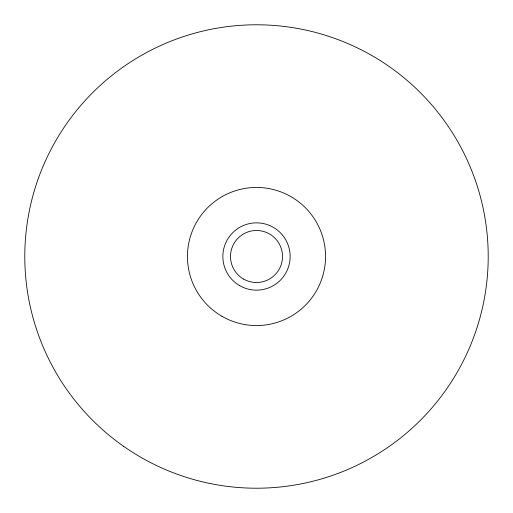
<?xml version="1.0" encoding="UTF-8"?>
<svg xmlns="http://www.w3.org/2000/svg" width="513" height="513" viewBox="0 0 513 513"><rect width="100%" height="100%" fill="white"/><g stroke="black" fill="none" stroke-linecap="round" stroke-linejoin="round"><path stroke-width="0.77" d="M123.806 446.451A231.709 231.709 0 0 0 487.35 276.443A231.709 231.709 0 0 0 158.344 46.606A231.709 231.709 0 0 0 123.806 446.451M221.975 316.303A69.056 69.056 0 0 0 325.556 256.5A69.056 69.056 0 0 0 221.975 196.697A69.056 69.056 0 0 0 221.975 316.303M239.68 285.638A33.64 33.64 0 0 0 290.14 256.5A33.64 33.64 0 0 0 239.68 227.362A33.64 33.64 0 0 0 239.68 285.638M243.489 279.027A26.016 26.016 0 0 0 282.516 256.5A26.016 26.016 0 0 0 243.489 233.973A26.016 26.016 0 0 0 243.489 279.027"/></g></svg>
